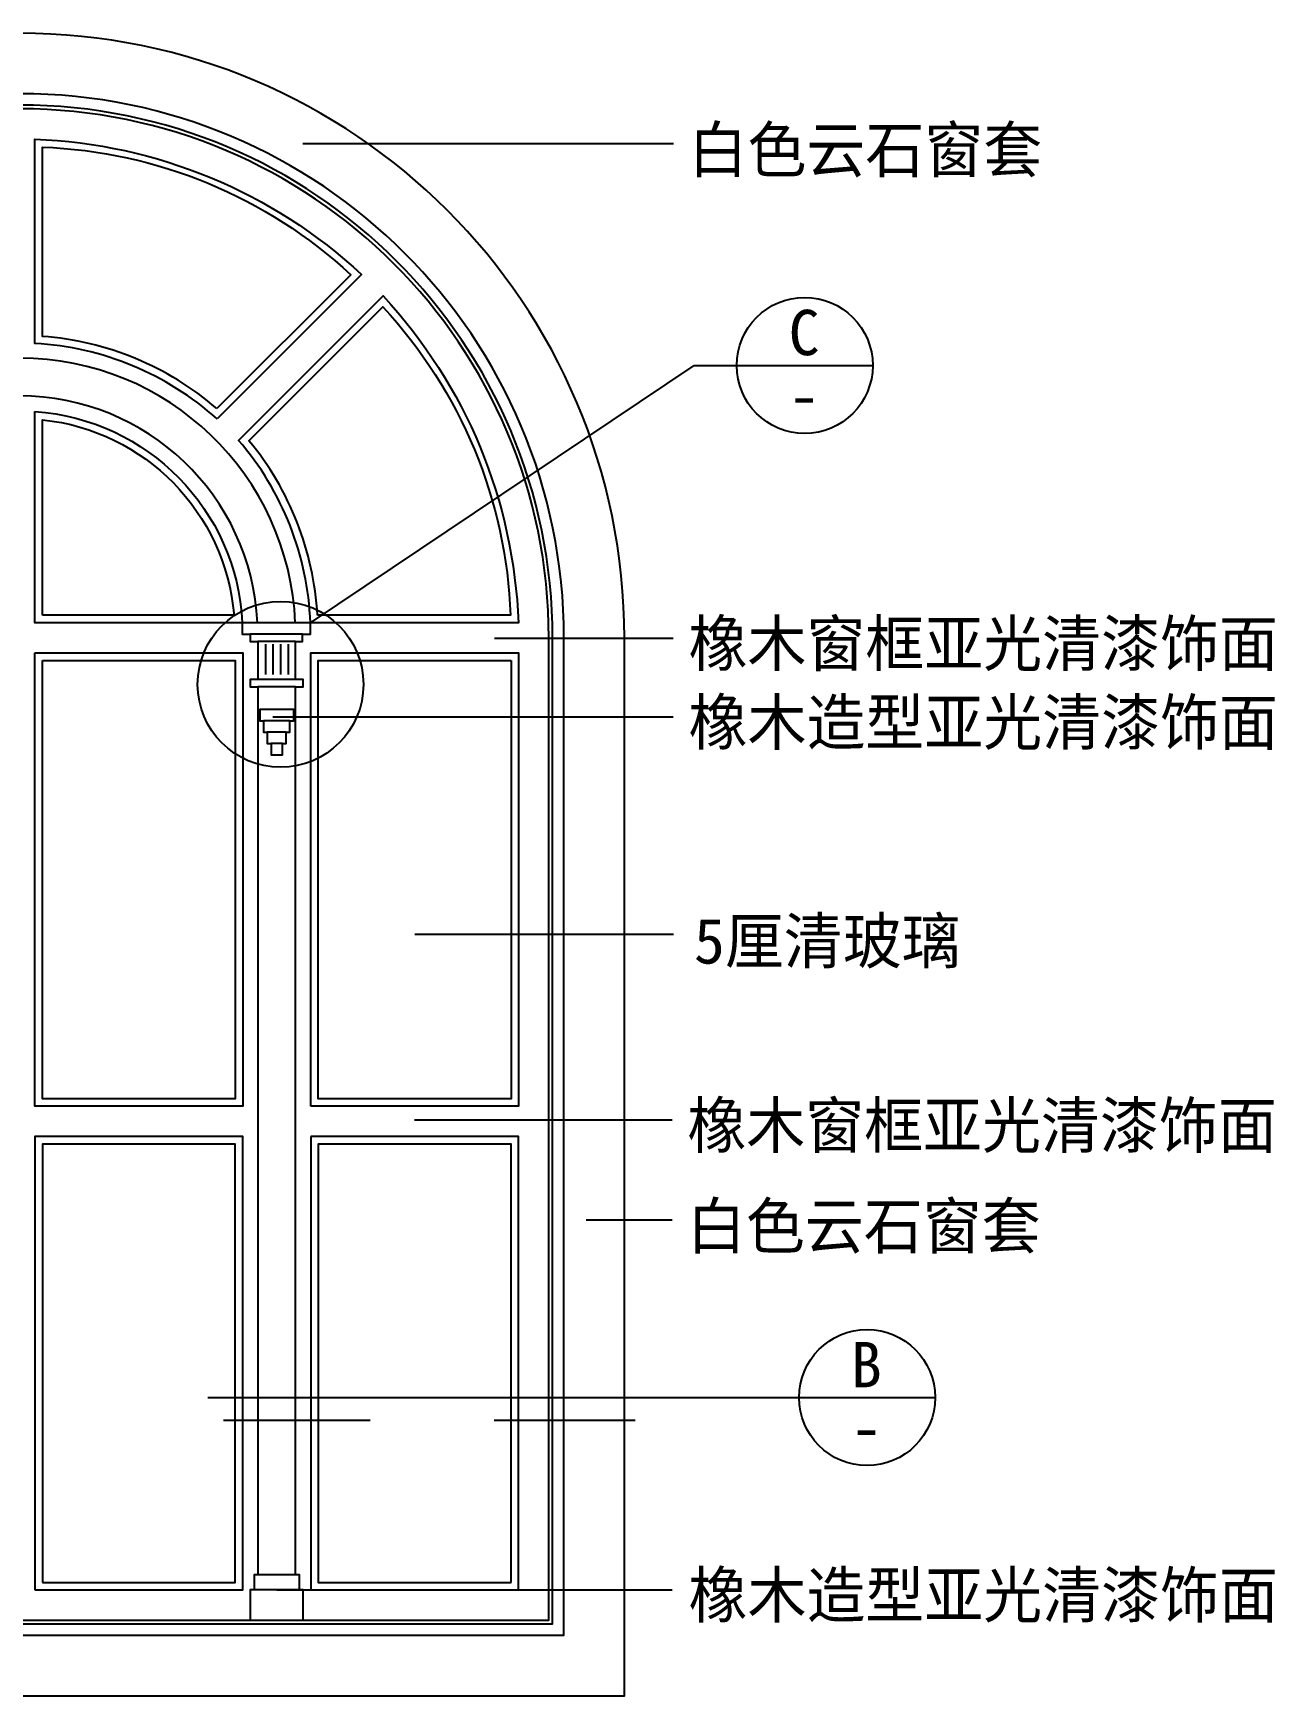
# Model space of a CAD drawing. Header units: metres. Extents: x 278 to 5235, y 197 to 7080.
# Drawn here: x 1280 to 2923, y 4624 to 6824 of the extents above; entities that cross this region are included whole.
import ezdxf

# ---------------------------------------------------------------- set-up
doc = ezdxf.new("R2010")
doc.units = ezdxf.units.M
for name, color, linetype in [('3', 3, 'Continuous'), ('4', 4, 'Continuous'), ('7', 7, 'Continuous'), ('BH', 3, 'Continuous'), ('DIM', 3, 'Continuous'), ('TEXT', 3, 'Continuous')]:
    doc.layers.add(name, color=color, linetype=linetype)
doc.dimstyles.get("Standard").update_dxf_attribs({"dimtxt": 2.5, "dimasz": 2.5, "dimexe": 1.25, "dimexo": 0.625, "dimtad": 1, "dimcen": 2.5, "dimazin": 3, "dimtfac": 1, "dimtmove": 0, "dimatfit": 3})

msp = doc.modelspace()

# ---------------------------------------------------------------- hatches: boundary and pattern name
at = {"layer": 'BH'}
h = msp.add_hatch(dxfattribs=at)
h.set_pattern_fill('AR-RROOF', scale=600)
h.paths.add_polyline_path([(824.25, 6504.26), (1001.33, 6327.18, -0.16), (1232.17, 6422.8), (1232.17, 6673.23, 0.18)])
h.paths.add_polyline_path([(1523, 6327.18), (1700.08, 6504.26, 0.18), (1292.17, 6673.23), (1292.17, 6422.8, -0.16)])
h.paths.add_polyline_path([(1656.04, 6053.92), (1911.47, 6053.92, 0.18), (1742.51, 6461.84), (1565.43, 6284.75, -0.16)])
h.paths.add_polyline_path([(1657.17, 5413.92), (1912.17, 5413.92), (1912.17, 5993.92), (1657.17, 5993.92)])
h.paths.add_polyline_path([(1912.17, 5353.92), (1657.17, 5353.92), (1657.17, 4773.92), (1912.17, 4773.92)])
h.paths.add_polyline_path([(1547.17, 5353.92), (1292.17, 5353.92), (1292.17, 4773.92), (1547.17, 4773.92)])
h.paths.add_polyline_path([(1547.17, 5993.92), (1292.17, 5993.92), (1292.17, 5413.92), (1547.17, 5413.92)])
h.paths.add_polyline_path([(1232.17, 5993.92), (977.17, 5993.92), (977.17, 5413.92), (1232.17, 5413.92)])
h.paths.add_polyline_path([(1232.17, 6053.92), (1232.17, 6312.37, 0.36), (978.72, 6053.92)])
h.paths.add_polyline_path([(1292.17, 6053.92), (1545.61, 6053.92, 0.36), (1292.17, 6312.37)])
h.paths.add_polyline_path([(977.17, 5353.92), (977.17, 4773.92), (1232.17, 4773.92), (1232.17, 5353.92)])
h.paths.add_polyline_path([(867.17, 5353.92), (612.17, 5353.92), (612.17, 4773.92), (867.17, 4773.92)])
h.paths.add_polyline_path([(867.17, 5993.92), (612.17, 5993.92), (612.17, 5413.92), (867.17, 5413.92)])
h.paths.add_polyline_path([(781.82, 6461.84, 0.18), (612.86, 6053.92), (868.29, 6053.92, -0.16), (958.91, 6284.75)])

# ---------------------------------------------------------------- linework, layer by layer
at = {"layer": '3'}
for p, q in [((1636.14, 6028.92), (1567.01, 6028.92)), ((1627.17, 6018.92), (1577.17, 6018.92)), ((1587.17, 6015.41), (1587.17, 5975.53)), ((1597.17, 6015.41), (1597.17, 5975.53)), ((1607.17, 6015.41), (1607.17, 5975.53)), ((1617.17, 6015.41), (1617.17, 5975.53)), ((1627.17, 5968.92), (1577.17, 5968.92)), ((1627.17, 5958.92), (1577.17, 5958.92)), ((1619.67, 5913.92), (1584.67, 5913.92)), ((1614.67, 5898.92), (1589.67, 5898.92)), ((1609.67, 5883.92), (1594.67, 5883.92)), ((1632.17, 4763.92), (1572.17, 4763.92))]:
    msp.add_line(p, q, dxfattribs=at)
for points in [[(557.17, 4718.92), (1967.17, 4718.92), (1967.17, 6023.92, 1), (557.17, 6023.92)], [(1523, 6327.18, 0.16), (1292.17, 6422.8), (1292.17, 6673.23, -0.18), (1700.08, 6504.26)], [(1656.04, 6053.92, 0.16), (1565.43, 6284.75), (1742.51, 6461.84, -0.18), (1911.47, 6053.92)], [(1292.17, 6053.92), (1292.17, 6312.37, -0.36), (1545.61, 6053.92)]]:
    msp.add_lwpolyline(points, format="xyb", close=True, dxfattribs=at)
for points in [[(1292.17, 5993.92), (1547.17, 5993.92), (1547.17, 5413.92), (1292.17, 5413.92)], [(1912.17, 5993.92), (1912.17, 5413.92), (1657.17, 5413.92), (1657.17, 5993.92)], [(1292.17, 4773.92), (1547.17, 4773.92), (1547.17, 5353.92), (1292.17, 5353.92)], [(1912.17, 4773.92), (1912.17, 5353.92), (1657.17, 5353.92), (1657.17, 4773.92)]]:
    msp.add_lwpolyline(points, close=True, dxfattribs=at)
msp.add_lwpolyline([(1627.17, 4783.92), (1577.17, 4783.92)], dxfattribs=at)
msp.add_circle((1607.17, 5962.3), 109.68, dxfattribs=at)
at = {"layer": '4'}
for points in [[(462.17, 4623.92), (2062.17, 4623.92), (2062.17, 6023.92, 1), (462.17, 6023.92), (462.17, 4623.92)], [(562.17, 4723.92), (1962.17, 4723.92), (1962.17, 6023.92, 1), (562.17, 6023.92)]]:
    msp.add_lwpolyline(points, format="xyb", close=True, dxfattribs=at)
at = {"layer": '7'}
for points in [[(542.17, 6023.92), (542.17, 4703.92), (1982.17, 4703.92), (1982.17, 6023.92, 1)], [(1523.43, 6313.47, 0.17), (1282.17, 6413.41), (1282.17, 6683.62, -0.18), (1714.5, 6504.54)], [(1646.65, 6043.92, 0.17), (1551.72, 6285.19), (1742.78, 6476.26, -0.18), (1921.86, 6043.92)], [(1282.17, 6323.25, -0.38), (1556.5, 6043.92), (1282.17, 6043.92)]]:
    msp.add_lwpolyline(points, format="xyb", close=True, dxfattribs=at)
msp.add_lwpolyline([(1637.17, 4723.92), (1637.17, 4763.92), (1632.17, 4763.92), (1632.17, 4783.92), (1627.17, 4783.92), (1627.17, 5958.92), (1637.17, 5958.92), (1637.17, 5968.92), (1627.17, 5968.92), (1627.17, 6018.92), (1636.14, 6018.92), (1636.14, 6028.92), (1646.65, 6028.92), (1646.65, 6043.92), (1556.5, 6043.92), (1556.5, 6028.92), (1567.01, 6028.92), (1567.01, 6018.92), (1577.17, 6018.92), (1577.17, 5968.92), (1567.17, 5968.92), (1567.17, 5958.92), (1577.17, 5958.92), (1577.17, 4783.92), (1572.17, 4783.92), (1572.17, 4763.92), (1567.17, 4763.92), (1567.17, 4723.92)], dxfattribs=at)
for points in [[(1282.17, 6003.92), (1557.17, 6003.92), (1557.17, 5403.92), (1282.17, 5403.92)], [(1647.17, 5403.92), (1647.17, 6003.92), (1922.17, 6003.92), (1922.17, 5403.92)], [(1609.67, 5883.92), (1614.67, 5883.92), (1614.67, 5898.92), (1619.67, 5898.92), (1619.67, 5913.92), (1624.67, 5913.92), (1624.67, 5928.92), (1579.67, 5928.92), (1579.67, 5913.92), (1584.67, 5913.92), (1584.67, 5898.92), (1589.67, 5898.92), (1589.67, 5883.92), (1594.67, 5883.92), (1594.67, 5868.92), (1609.67, 5868.92)], [(1282.17, 4763.92), (1557.17, 4763.92), (1557.17, 5363.92), (1282.17, 5363.92)], [(1647.17, 5363.92), (1647.17, 4763.92), (1922.17, 4763.92), (1922.17, 5363.92)]]:
    msp.add_lwpolyline(points, close=True, dxfattribs=at)
for centre, radius, start, end in [((1262.17, 6029.16), 364.76, 2.32, 177.68), ((1262.17, 6029.2), 314.72, 2.68, 177.32)]:
    msp.add_arc(centre, radius, start, end, dxfattribs=at)
at = {"layer": 'DIM'}
for p, q in [((1646.65, 6043.92), (2154.29, 6384.35)), ((2154.29, 6384.35), (2210.78, 6384.35)), ((1510.77, 5018.51), (2293.3, 5018.51))]:
    msp.add_line(p, q, dxfattribs=at)
for points in [[(2210.78, 6384.35), (2390.78, 6384.35)], [(2293.3, 5018.51), (2473.3, 5018.51)], [(1531.55, 4988.51), (1725.61, 4988.51)], [(1889.99, 4988.51), (2076.63, 4988.51)]]:
    msp.add_lwpolyline(points, dxfattribs=at)
for centre in [(2300.78, 6384.35), (2383.3, 5018.51)]:
    msp.add_circle(centre, 90, dxfattribs=at)

# ---------------------------------------------------------------- texts
for s, p in [('C', (2279.55, 6397.94)), ('-', (2279.7, 6314.82)), ('B', (2361.91, 5032.1)), ('-', (2362.22, 4948.98))]:
    msp.add_text(s, height=60, dxfattribs=at).set_placement(p)
at = {"layer": 'TEXT'}
for s, p in [('白色云石窗套', (2147.05, 6639.83)), ('橡木窗框亚光清漆饰面', (2147.05, 5986.43)), ('橡木造型亚光清漆饰面', (2147.05, 5882.19)), ('5厘清玻璃', (2154.28, 5592.8)), ('橡木窗框亚光清漆饰面', (2145.46, 5348.79)), ('白色云石窗套', (2144.92, 5215.63)), ('橡木造型亚光清漆饰面', (2147.05, 4727.31))]:
    msp.add_text(s, height=60, dxfattribs=at).set_placement(p)

# ---------------------------------------------------------------- leaders
at = {"layer": 'DIM'}
for points in [[(1636.63, 6677.94), (2127.34, 6677.94)], [(1890.22, 6023.55), (2126.8, 6023.55)], [(1597.17, 5919.31), (2126.8, 5919.31)], [(1784.67, 5631.6), (2127.34, 5631.6)], [(1784.61, 5385.91), (2125.21, 5385.91)], [(2011.42, 5253.74), (2125.21, 5253.74)], [(1602.17, 4763.92), (2125.21, 4763.92)]]:
    msp.add_leader(points, dimstyle='Standard', dxfattribs=at)

doc.saveas('drawing.dxf')
